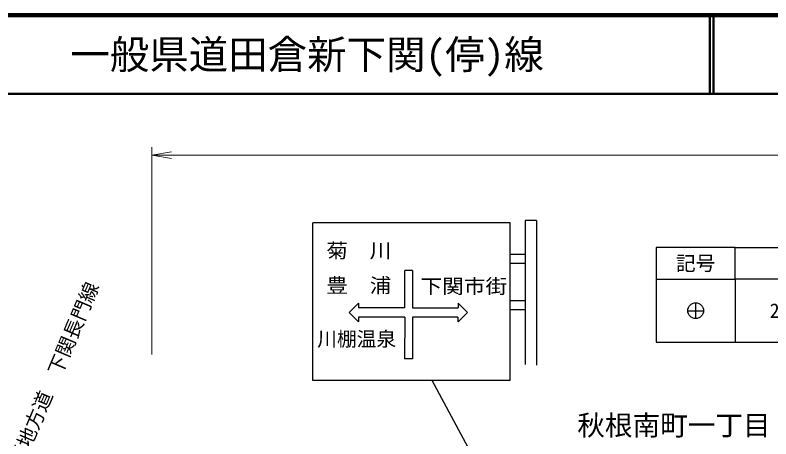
# Model space of a CAD drawing. Units: millimetres at full size, sheet at 1:1000; details may follow other scales. Extents: x 40000 to 680000, y 20000 to 380000.
# Drawn here: x 209738 to 305506, y 326266 to 380000 of the extents above; entities that cross this region are included whole.
import ezdxf
from ezdxf.enums import TextEntityAlignment as Align

# ---------------------------------------------------------------- set-up
doc = ezdxf.new("R2010")
doc.units = ezdxf.units.MM
doc.header["$LTSCALE"] = 1000
for name, color, linetype, lineweight in [('M-BGD', 7, 'Continuous', 25), ('M-BMK-SRVR', 3, 'Continuous', 25), ('M-STR-HTXT', 7, 'Continuous', 13), ('M-STR-STRC', 7, 'Continuous', 25), ('M-TTL', 2, 'Continuous', 140), ('M-TTL-LINE', 7, 'Continuous', 50)]:
    doc.layers.add(name, color=color, linetype=linetype, lineweight=lineweight)
doc.layers.add('M-TTL-TXT', color=7, linetype='Continuous')
doc.styles.add('ＭＳ ゴシック', font='')
doc.styles.get('ＭＳ ゴシック').set_extended_font_data('MS Gothic')

# ---------------------------------------------------------------- blocks, each defined once
blk = doc.blocks.new('open_arrow')
at = {"color": 0, "linetype": 'Continuous', "lineweight": -2}
blk.add_lwpolyline([(7.5, 1.25), (0, 0), (7.5, -1.25)], dxfattribs=at)

msp = doc.modelspace()

# ---------------------------------------------------------------- linework, layer by layer
at = {"layer": 'M-BMK-SRVR'}
for p, q in [((300971, 350524), (290971, 350524)), ((290971, 350524), (290971, 346524)), ((300971, 346524), (300971, 350524)), ((300971, 350524), (320971, 350524)), ((290971, 346524), (300971, 346524)), ((290971, 346524), (290971, 338524)), ((320971, 346524), (300971, 346524)), ((300971, 346524), (300971, 338524)), ((295971, 343524), (295971, 341524)), ((294971, 342524), (296971, 342524)), ((290971, 338524), (300971, 338524)), ((300971, 338524), (320971, 338524))]:
    msp.add_line(p, q, dxfattribs=at)
msp.add_circle((295971, 342524), 1000, dxfattribs=at)
at = {"layer": 'M-STR-HTXT'}
for p, q in [((227062, 336955), (227062, 363251)), ((227062, 362251), (409295, 362251))]:
    msp.add_line(p, q, dxfattribs=at)
at = {"layer": 'M-STR-STRC'}
for p, q in [((272474, 353679), (247474, 353679)), ((247474, 333679), (247474, 353679)), ((272474, 333679), (272474, 353679)), ((275793, 353978), (274389, 353978)), ((274389, 353978), (274389, 335681)), ((275793, 353978), (275793, 335603)), ((274389, 349661), (272474, 349661)), ((274389, 348491), (272474, 348491)), ((259100, 342879), (259100, 347630)), ((260103, 347630), (259100, 347630)), ((260103, 347597), (260096, 342879)), ((272474, 343811), (274389, 343811)), ((252062, 342286), (253232, 343456)), ((253232, 343456), (253232, 342879)), ((259100, 342879), (253232, 342879)), ((260096, 342879), (265887, 342879)), ((267057, 342294), (265887, 343464)), ((265887, 343464), (265887, 342879)), ((253232, 341116), (252062, 342286)), ((265887, 341124), (267057, 342294)), ((274389, 342641), (272474, 342641)), ((253232, 341709), (253232, 341116)), ((259100, 341709), (253232, 341709)), ((259103, 341709), (259097, 336436)), ((260095, 341709), (260089, 336435)), ((265854, 341709), (260095, 341709)), ((265854, 341709), (265854, 341124)), ((260089, 336435), (259097, 336436)), ((272474, 333679), (247474, 333679)), ((291255, 280137), (262588, 333679))]:
    msp.add_line(p, q, dxfattribs=at)
at = {"layer": 'M-TTL'}
msp.add_line((680000, 380000), (40000, 380000), dxfattribs=at)
at = {"layer": 'M-TTL-LINE'}
for p, q in [((297750, 380000), (297750, 370000)), ((298250, 380000), (298250, 370000)), ((40000, 370000), (680000, 370000))]:
    msp.add_line(p, q, dxfattribs=at)

# ---------------------------------------------------------------- block references
at = {"layer": 'M-STR-HTXT', "xscale": 333, "yscale": 333}
msp.add_blockref('open_arrow', (227062, 362251), dxfattribs=at)

# ---------------------------------------------------------------- texts
at = {"layer": 'M-BGD', "style": 'ＭＳ ゴシック'}
msp.add_text('秋根南町一丁目', height=2566, dxfattribs=at).set_placement((293222, 327995), align=Align.MIDDLE_CENTER)
at = {"layer": 'M-BMK-SRVR', "style": 'ＭＳ ゴシック'}
for s, p in [('記号', (295971, 348524)), ('255-5-0-2', (310971, 342524))]:
    msp.add_text(s, height=1833, dxfattribs=at).set_placement(p, align=Align.MIDDLE_CENTER)
at = {"layer": 'M-STR-HTXT', "style": 'ＭＳ ゴシック'}
msp.add_text('主要地方道\u3000下関長門線', height=1833, rotation=66.974, dxfattribs=at).set_placement((214190, 333356), align=Align.MIDDLE_CENTER)
at = {"layer": 'M-STR-STRC', "style": 'ＭＳ ゴシック', "width": 1.1}
for s, p in [('菊\u3000川', (257418, 348679)), ('豊\u3000浦', (257418, 344264))]:
    msp.add_text(s, height=1833, dxfattribs=at).set_placement(p, align=Align.BOTTOM_RIGHT)
msp.add_text('下関市街', height=1833, dxfattribs=at).set_placement((261091, 344148), align=Align.BOTTOM_LEFT)
at = {"layer": 'M-STR-STRC', "style": 'ＭＳ ゴシック'}
msp.add_text('川棚温泉', height=1833, dxfattribs=at).set_placement((258018, 337472), align=Align.BOTTOM_RIGHT)
at = {"layer": 'M-TTL-TXT', "style": 'ＭＳ ゴシック'}
msp.add_text('一般県道田倉新下関(停)線', height=3666, dxfattribs=at).set_placement((216734, 375000), align=Align.MIDDLE_LEFT)

doc.saveas('drawing.dxf')
